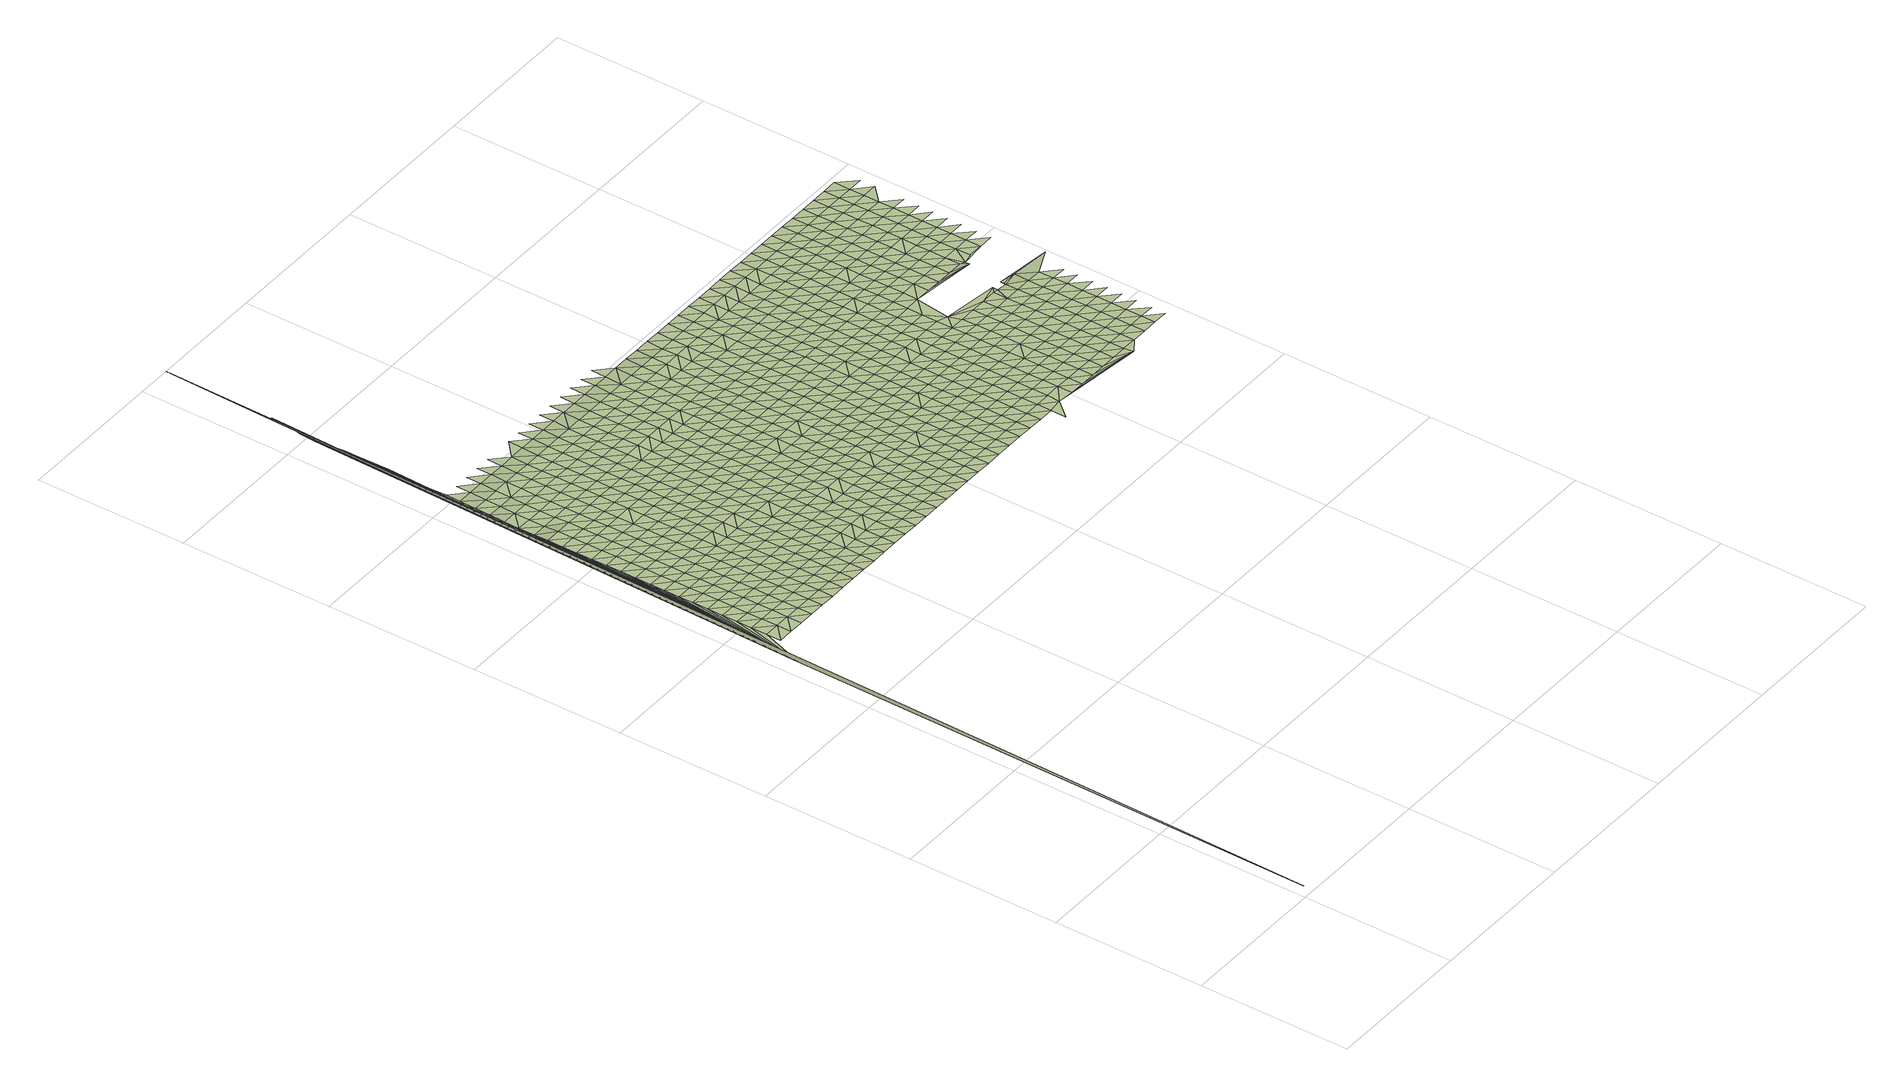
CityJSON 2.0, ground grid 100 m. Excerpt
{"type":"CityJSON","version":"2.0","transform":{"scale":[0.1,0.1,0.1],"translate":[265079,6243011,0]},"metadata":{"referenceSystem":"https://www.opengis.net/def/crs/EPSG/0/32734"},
"CityObjects":{
"terrain1":{"type":"TINRelief","geometry":[{"type":"CompositeSurface","lod":"1","boundaries":[[[0,1,2]],[[3,4,2]],[[4,5,2]],[[5,6,2]],[[6,7,2]],[[8,9,3]],[[7,10,2]],[[4,3,9]],[[8,11,9]],[[10,12,2]],[[12,13,2]],[[4,14,5]],[[14,4,9]],[[13,15,2]],[[6,5,16]],[[15,17,2]],[[16,5,14]],[[11,18,9]],[[17,19,2]],[[20,7,6]],[[14,9,18]],[[11,21,18]],[[20,6,16]],[[19,22,2]],[[23,10,7]],[[22,24,2]],[[14,25,16]],[[20,23,7]],[[25,14,18]],[[26,2,24]],[[12,10,27]],[[28,20,16]],[[26,29,2]],[[23,27,10]],[[30,18,21]],[[28,16,25]],[[13,12,31]],[[32,2,29]],[[23,20,33]],[[27,31,12]],[[18,34,25]],[[35,2,32]],[[28,33,20]],[[36,15,13]],[[34,18,30]],[[37,27,23]],[[38,2,35]],[[31,36,13]],[[28,25,39]],[[33,37,23]],[[17,15,40]],[[39,25,34]],[[41,2,38]],[[42,31,27]],[[36,40,15]],[[33,28,43]],[[44,2,41]],[[37,42,27]],[[45,19,17]],[[34,30,46]],[[28,39,43]],[[31,47,36]],[[40,45,17]],[[48,2,44]],[[33,49,37]],[[42,47,31]],[[34,50,39]],[[51,22,19]],[[33,43,49]],[[52,2,48]],[[53,40,36]],[[50,34,46]],[[45,51,19]],[[42,37,54]],[[36,47,53]],[[55,2,52]],[[24,22,56]],[[39,57,43]],[[54,37,49]],[[45,40,58]],[[57,39,50]],[[51,56,22]],[[59,2,55]],[[47,42,60]],[[53,58,40]],[[61,26,24]],[[49,43,62]],[[63,2,59]],[[60,42,54]],[[50,46,64]],[[65,51,45]],[[56,61,24]],[[43,57,62]],[[66,53,47]],[[58,65,45]],[[67,2,63]],[[49,68,54]],[[69,29,26]],[[66,47,60]],[[50,70,57]],[[71,56,51]],[[72,2,67]],[[49,62,68]],[[61,69,26]],[[73,58,53]],[[70,50,64]],[[65,71,51]],[[32,29,74]],[[60,54,75]],[[76,2,72]],[[66,73,53]],[[61,56,77]],[[57,78,62]],[[75,54,68]],[[69,74,29]],[[65,58,79]],[[78,57,70]],[[71,77,56]],[[80,2,76]],[[81,35,32]],[[66,60,82]],[[73,79,58]],[[68,62,83]],[[84,69,61]],[[74,81,32]],[[85,2,80]],[[82,60,75]],[[70,64,86]],[[87,71,65]],[[77,84,61]],[[83,62,78]],[[88,38,35]],[[89,73,66]],[[79,87,65]],[[90,2,85]],[[75,68,91]],[[92,74,69]],[[81,88,35]],[[89,66,82]],[[78,70,93]],[[77,71,94]],[[95,2,90]],[[91,68,83]],[[84,92,69]],[[79,73,96]],[[86,93,70]],[[87,94,71]],[[41,38,97]],[[81,74,98]],[[75,99,82]],[[88,100,38]],[[101,2,95]],[[89,96,73]],[[102,84,77]],[[78,103,83]],[[99,75,91]],[[92,98,74]],[[87,79,104]],[[44,41,97]],[[105,2,101]],[[38,100,97]],[[93,103,78]],[[94,102,77]],[[106,88,81]],[[89,82,107]],[[96,104,79]],[[91,83,108]],[[109,92,84]],[[98,106,81]],[[110,2,105]],[[107,82,99]],[[44,111,48]],[[112,93,86]],[[113,94,87]],[[102,109,84]],[[103,108,83]],[[114,100,88]],[[96,89,115]],[[104,113,87]],[[111,44,97]],[[99,91,116]],[[98,92,117]],[[106,114,88]],[[115,89,107]],[[118,103,93]],[[119,52,48]],[[102,94,120]],[[108,116,91]],[[109,117,92]],[[121,104,96]],[[100,122,97]],[[112,118,93]],[[48,111,119]],[[113,120,94]],[[123,106,98]],[[99,124,107]],[[114,122,100]],[[121,96,115]],[[125,109,102]],[[108,103,126]],[[127,55,52]],[[116,124,99]],[[117,123,98]],[[113,104,128]],[[129,111,97]],[[118,126,103]],[[120,125,102]],[[119,127,52]],[[130,114,106]],[[115,107,131]],[[104,121,128]],[[122,129,97]],[[132,116,108]],[[133,117,109]],[[123,130,106]],[[124,131,107]],[[119,111,134]],[[135,118,112]],[[113,136,120]],[[125,133,109]],[[126,132,108]],[[122,114,137]],[[121,115,138]],[[128,136,113]],[[129,134,111]],[[139,124,116]],[[123,117,140]],[[130,137,114]],[[131,138,115]],[[141,126,118]],[[125,120,142]],[[143,127,119]],[[132,139,116]],[[133,140,117]],[[144,129,122]],[[135,141,118]],[[134,143,119]],[[136,142,120]],[[128,121,145]],[[146,130,123]],[[131,124,147]],[[137,144,122]],[[138,148,121]],[[133,125,149]],[[132,126,150]],[[151,127,152]],[[139,147,124]],[[140,146,123]],[[136,128,145]],[[153,134,129]],[[121,148,145]],[[142,149,125]],[[141,150,126]],[[143,152,127]],[[154,137,130]],[[155,138,131]],[[144,153,129]],[[156,139,132]],[[146,154,130]],[[147,155,131]],[[136,157,142]],[[158,141,135]],[[140,133,159]],[[149,160,133]],[[150,156,132]],[[144,137,161]],[[143,134,162]],[[163,148,138]],[[157,136,145]],[[153,164,134]],[[165,147,139]],[[146,140,159]],[[154,161,137]],[[133,160,159]],[[155,163,138]],[[166,150,141]],[[149,142,167]],[[152,143,162]],[[134,164,162]],[[156,165,139]],[[168,153,144]],[[158,166,141]],[[167,142,157]],[[145,148,169]],[[154,146,170]],[[155,147,171]],[[161,168,144]],[[163,172,148]],[[160,149,173]],[[156,150,174]],[[152,175,176]],[[170,146,159]],[[165,171,147]],[[157,145,169]],[[177,164,153]],[[148,172,169]],[[166,174,150]],[[149,167,173]],[[162,175,152]],[[178,161,154]],[[179,163,155]],[[168,177,153]],[[160,180,159]],[[181,165,156]],[[170,178,154]],[[171,179,155]],[[164,182,162]],[[166,158,183]],[[157,184,167]],[[180,160,173]],[[174,181,156]],[[185,168,161]],[[186,172,163]],[[184,157,169]],[[177,182,164]],[[187,171,165]],[[188,170,159]],[[178,185,161]],[[179,186,163]],[[174,166,189]],[[173,167,190]],[[191,175,162]],[[181,187,165]],[[188,159,180]],[[168,192,177]],[[183,189,166]],[[182,191,162]],[[190,167,184]],[[169,172,193]],[[194,178,170]],[[179,171,195]],[[185,192,168]],[[186,196,172]],[[180,173,197]],[[198,175,199]],[[187,195,171]],[[188,194,170]],[[184,169,193]],[[182,177,200]],[[181,174,201]],[[172,196,193]],[[189,202,174]],[[197,173,190]],[[191,199,175]],[[203,185,178]],[[204,186,179]],[[192,200,177]],[[187,181,201]],[[180,205,188]],[[194,203,178]],[[174,202,201]],[[195,204,179]],[[191,182,206]],[[189,183,207]],[[184,208,190]],[[205,180,197]],[[192,185,209]],[[210,196,186]],[[200,206,182]],[[208,184,193]],[[187,211,195]],[[194,188,212]],[[185,203,209]],[[204,210,186]],[[202,189,213]],[[197,190,214]],[[215,199,191]],[[201,211,187]],[[212,188,205]],[[200,192,216]],[[196,217,193]],[[207,213,189]],[[206,215,191]],[[214,190,208]],[[203,194,218]],[[204,195,219]],[[209,216,192]],[[210,217,196]],[[205,197,220]],[[221,222,199]],[[211,219,195]],[[218,194,212]],[[223,208,193]],[[200,224,206]],[[201,202,225]],[[213,226,202]],[[220,197,214]],[[215,221,199]],[[203,227,209]],[[210,204,228]],[[217,223,193]],[[216,224,200]],[[211,201,225]],[[205,229,212]],[[227,203,218]],[[202,226,225]],[[219,228,204]],[[215,206,230]],[[213,207,231]],[[214,208,232]],[[229,205,220]],[[216,209,233]],[[223,232,208]],[[224,230,206]],[[217,210,234]],[[211,235,219]],[[218,212,236]],[[233,209,227]],[[228,237,210]],[[226,213,238]],[[221,215,239]],[[240,220,214]],[[235,211,225]],[[236,212,229]],[[223,217,234]],[[224,216,241]],[[231,238,213]],[[230,239,215]],[[210,237,234]],[[232,240,214]],[[218,242,227]],[[228,219,243]],[[241,216,233]],[[244,229,220]],[[243,219,235]],[[242,218,236]],[[223,245,232]],[[224,246,230]],[[225,226,247]],[[238,248,226]],[[240,244,220]],[[239,249,221]],[[233,227,250]],[[237,228,251]],[[245,223,234]],[[246,224,241]],[[235,225,247]],[[236,229,252]],[[250,227,242]],[[226,248,247]],[[253,221,249]],[[228,243,251]],[[239,230,254]],[[238,231,255]],[[256,240,232]],[[244,252,229]],[[241,233,257]],[[237,258,234]],[[245,256,232]],[[230,246,254]],[[243,235,259]],[[260,242,236]],[[257,233,250]],[[237,251,258]],[[248,238,261]],[[262,244,240]],[[249,239,263]],[[247,259,235]],[[252,260,236]],[[245,234,264]],[[241,265,246]],[[238,255,261]],[[263,239,254]],[[256,262,240]],[[266,250,242]],[[243,267,251]],[[265,241,257]],[[264,234,258]],[[252,244,268]],[[248,269,247]],[[249,270,253]],[[259,267,243]],[[260,266,242]],[[271,256,245]],[[254,246,272]],[[262,268,244]],[[269,248,261]],[[249,263,270]],[[257,250,273]],[[258,251,274]],[[271,245,264]],[[272,246,265]],[[275,259,247]],[[260,252,276]],[[266,273,250]],[[267,274,251]],[[254,277,263]],[[262,256,278]],[[279,261,255]],[[268,276,252]],[[275,247,269]],[[280,265,257]],[[264,258,281]],[[271,278,256]],[[277,254,272]],[[267,259,282]],[[283,266,260]],[[273,280,257]],[[274,281,258]],[[284,269,261]],[[268,262,285]],[[270,263,286]],[[275,282,259]],[[276,283,260]],[[287,271,264]],[[288,272,265]],[[279,284,261]],[[263,277,286]],[[262,278,285]],[[289,273,266]],[[280,288,265]],[[281,287,264]],[[276,268,290]],[[275,269,291]],[[292,270,293]],[[267,294,274]],[[283,289,266]],[[282,295,267]],[[296,278,271]],[[277,272,297]],[[284,291,269]],[[285,290,268]],[[293,270,286]],[[281,274,294]],[[287,296,271]],[[288,297,272]],[[267,295,294]],[[273,298,280]],[[276,299,283]],[[300,282,275]],[[289,301,273]],[[302,286,277]],[[284,279,303]],[[278,304,285]],[[290,299,276]],[[291,300,275]],[[288,280,298]],[[281,305,287]],[[273,301,298]],[[296,304,278]],[[297,302,277]],[[306,295,282]],[[289,283,307]],[[305,281,294]],[[284,308,291]],[[309,290,285]],[[293,286,310]],[[300,306,282]],[[299,307,283]],[[296,287,311]],[[288,312,297]],[[308,284,303]],[[302,310,286]],[[304,309,285]],[[301,289,313]],[[298,312,288]],[[311,287,305]],[[314,299,290]],[[300,291,315]],[[316,293,317]],[[294,295,318]],[[306,319,295]],[[307,313,289]],[[304,296,320]],[[302,297,321]],[[315,291,308]],[[309,314,290]],[[310,317,293]],[[305,294,318]],[[320,296,311]],[[312,321,297]],[[295,319,318]],[[301,322,298]],[[306,300,323]],[[307,299,324]],[[313,325,301]],[[310,302,326]],[[308,303,327]],[[304,328,309]],[[314,324,299]],[[323,300,315]],[[312,298,322]],[[311,305,329]],[[301,325,322]],[[321,326,302]],[[304,320,328]],[[306,330,319]],[[331,313,307]],[[318,329,305]],[[315,308,332]],[[314,309,333]],[[306,323,330]],[[324,331,307]],[[312,334,321]],[[311,335,320]],[[317,310,336]],[[332,308,327]],[[326,337,310]],[[309,328,333]],[[338,325,313]],[[339,318,319]],[[334,312,322]],[[329,335,311]],[[324,314,340]],[[315,341,323]],[[342,317,336]],[[310,337,336]],[[319,330,339]],[[331,338,313]],[[328,320,343]],[[326,321,344]],[[341,315,332]],[[333,340,314]],[[329,318,345]],[[335,343,320]],[[344,321,334]],[[325,346,322]],[[330,323,347]],[[324,348,331]],[[338,349,325]],[[339,345,318]],[[337,326,350]],[[351,332,327]],[[328,352,333]],[[340,348,324]],[[347,323,341]],[[334,322,346]],[[329,353,335]],[[325,349,346]],[[343,352,328]],[[350,326,344]],[[330,354,339]],[[338,331,355]],[[345,353,329]],[[341,332,356]],[[337,357,336]],[[340,333,358]],[[354,330,347]],[[348,355,331]],[[343,335,359]],[[334,360,344]],[[351,356,332]],[[357,337,350]],[[352,358,333]],[[349,338,361]],[[345,339,362]],[[360,334,346]],[[353,359,335]],[[348,340,363]],[[347,341,364]],[[365,336,366]],[[362,339,354]],[[355,361,338]],[[352,343,367]],[[350,344,368]],[[356,364,341]],[[358,363,340]],[[366,336,357]],[[353,345,369]],[[359,367,343]],[[368,344,360]],[[346,349,370]],[[371,354,347]],[[348,372,355]],[[361,373,349]],[[369,345,362]],[[357,350,374]],[[356,351,375]],[[363,372,348]],[[364,371,347]],[[360,346,370]],[[358,352,376]],[[353,377,359]],[[349,373,370]],[[367,378,352]],[[374,350,368]],[[379,362,354]],[[361,355,380]],[[377,353,369]],[[356,381,364]],[[363,358,376]],[[357,382,366]],[[352,378,376]],[[371,379,354]],[[372,380,355]],[[367,359,383]],[[368,360,384]],[[381,356,375]],[[357,374,382]],[[373,361,385]],[[384,360,370]],[[383,359,377]],[[363,386,372]],[[371,364,387]],[[388,366,389]],[[362,390,369]],[[379,391,362]],[[380,385,361]],[[378,367,392]],[[368,393,374]],[[386,363,376]],[[387,364,381]],[[382,389,366]],[[377,369,390]],[[392,367,383]],[[393,368,384]],[[362,391,390]],[[370,373,394]],[[379,371,395]],[[380,372,396]],[[385,397,373]],[[382,374,398]],[[378,399,376]],[[400,381,375]],[[396,372,386]],[[395,371,387]],[[384,370,394]],[[377,401,383]],[[373,397,394]],[[399,378,392]],[[374,393,398]],[[379,402,391]],[[385,380,403]],[[390,401,377]],[[404,387,381]],[[386,376,405]],[[406,389,382]],[[379,395,402]],[[403,380,396]],[[392,383,407]],[[384,408,393]],[[400,404,381]],[[406,382,398]],[[405,376,399]],[[385,409,397]],[[391,410,390]],[[394,408,384]],[[401,407,383]],[[396,386,411]],[[395,387,412]],[[413,414,389]],[[385,403,409]],[[391,402,410]],[[399,392,415]],[[398,393,416]],[[404,412,387]],[[411,386,405]],[[406,413,389]],[[417,394,397]],[[401,390,418]],[[407,415,392]],[[408,416,393]],[[396,419,403]],[[420,402,395]],[[397,409,417]],[[418,390,410]],[[398,421,406]],[[404,400,422]],[[419,396,411]],[[412,420,395]],[[408,394,423]],[[405,399,424]],[[401,425,407]],[[415,426,399]],[[416,421,398]],[[402,427,410]],[[409,403,428]],[[417,423,394]],[[425,401,418]],[[412,404,429]],[[411,405,424]],[[413,406,430]],[[399,426,424]],[[420,427,402]],[[428,403,419]],[[415,407,431]],[[408,432,416]],[[429,404,422]],[[421,430,406]],[[409,433,417]],[[434,418,410]],[[423,432,408]],[[407,425,431]],[[411,435,419]],[[436,420,412]],[[437,413,438]],[[427,434,410]],[[433,409,428]],[[426,415,439]],[[421,416,440]],[[429,436,412]],[[435,411,424]],[[430,438,413]],[[423,417,441]],[[425,418,442]],[[415,431,439]],[[432,440,416]],[[427,420,443]],[[444,428,419]],[[441,417,433]],[[434,442,418]],[[430,421,445]],[[422,446,429]],[[426,447,424]],[[435,444,419]],[[436,443,420]],[[432,423,448]],[[431,425,449]],[[440,445,421]],[[447,426,439]],[[450,433,428]],[[448,423,441]],[[442,449,425]],[[451,436,429]],[[435,424,452]],[[427,453,434]],[[443,454,427]],[[444,450,428]],[[432,455,440]],[[456,439,431]],[[438,430,457]],[[429,446,451]],[[445,458,430]],[[452,424,447]],[[441,433,459]],[[442,434,453]],[[455,432,448]],[[427,454,453]],[[449,456,431]],[[460,444,435]],[[461,443,436]],[[462,438,457]],[[430,458,457]],[[450,459,433]],[[463,447,439]],[[445,440,464]],[[451,461,436]],[[460,435,452]],[[448,441,465]],[[442,466,449]],[[456,463,439]],[[464,440,455]],[[467,454,443]],[[450,444,468]],[[459,465,441]],[[466,442,453]],[[458,445,469]],[[451,446,470]],[[452,447,471]],[[460,468,444]],[[461,467,443]],[[472,455,448]],[[456,449,473]],[[463,471,447]],[[469,445,464]],[[454,474,453]],[[459,450,475]],[[465,472,448]],[[473,449,466]],[[476,461,451]],[[458,477,457]],[[478,460,452]],[[454,467,474]],[[450,468,475]],[[463,456,479]],[[480,464,455]],[[470,476,451]],[[458,469,477]],[[471,478,452]],[[465,459,481]],[[466,453,482]],[[472,480,455]],[[479,456,473]],[[483,468,460]],[[484,467,461]],[[482,453,474]],[[475,481,459]],[[463,485,471]],[[476,484,461]],[[478,483,460]],[[486,457,477]],[[465,487,472]],[[464,488,469]],[[473,466,489]],[[463,479,485]],[[480,490,464]],[[467,491,474]],[[475,468,492]],[[481,487,465]],[[489,466,482]],[[477,469,488]],[[493,476,470]],[[478,471,494]],[[464,490,488]],[[483,492,468]],[[484,491,467]],[[480,472,495]],[[473,496,479]],[[471,485,494]],[[497,482,474]],[[498,481,475]],[[487,495,472]],[[473,489,496]],[[484,476,499]],[[483,478,500]],[[477,501,486]],[[491,497,474]],[[492,498,475]],[[485,479,502]],[[490,480,503]],[[476,493,499]],[[501,477,488]],[[500,478,494]],[[504,487,481]],[[489,482,505]],[[495,503,480]],[[479,496,502]],[[492,483,506]],[[491,484,507]],[[497,505,482]],[[498,504,481]],[[485,508,494]],[[483,500,506]],[[499,507,484]],[[501,509,486]],[[495,487,510]],[[490,511,488]],[[496,489,512]],[[508,485,502]],[[503,513,490]],[[491,514,497]],[[515,498,492]],[[504,510,487]],[[505,512,489]],[[501,488,511]],[[500,494,516]],[[493,517,499]],[[490,513,511]],[[506,515,492]],[[507,514,491]],[[518,503,495]],[[519,502,496]],[[516,494,508]],[[505,497,520]],[[521,504,498]],[[510,518,495]],[[512,519,496]],[[507,499,522]],[[523,506,500]],[[524,509,501]],[[514,520,497]],[[515,521,498]],[[525,508,502]],[[526,513,503]],[[517,522,499]],[[501,511,524]],[[523,500,516]],[[510,504,527]],[[512,505,528]],[[518,526,503]],[[519,525,502]],[[515,506,529]],[[514,507,530]],[[521,527,504]],[[520,528,505]],[[516,508,531]],[[522,530,507]],[[523,529,506]],[[524,532,509]],[[518,510,533]],[[511,513,534]],[[525,531,508]],[[526,535,513]],[[521,515,536]],[[514,537,520]],[[512,538,519]],[[527,533,510]],[[528,539,512]],[[524,511,534]],[[517,540,522]],[[541,523,516]],[[513,535,534]],[[515,529,536]],[[530,537,514]],[[542,526,518]],[[525,519,538]],[[531,541,516]],[[512,539,538]],[[528,520,543]],[[527,521,544]],[[533,542,518]],[[530,522,545]],[[546,529,523]],[[532,524,547]],[[537,543,520]],[[536,544,521]],[[525,548,531]],[[549,535,526]],[[545,522,540]],[[547,524,534]],[[541,546,523]],[[527,550,533]],[[539,528,551]],[[542,549,526]],[[538,548,525]],[[536,529,552]],[[537,530,553]],[[543,551,528]],[[544,550,527]],[[541,531,554]],[[534,535,555]],[[553,530,545]],[[546,552,529]],[[556,532,547]],[[542,533,557]],[[539,558,538]],[[548,554,531]],[[535,549,555]],[[559,543,537]],[[560,544,536]],[[550,557,533]],[[539,551,558]],[[547,534,561]],[[545,540,562]],[[546,541,563]],[[552,560,536]],[[559,537,553]],[[549,542,564]],[[548,538,565]],[[555,561,534]],[[554,563,541]],[[551,543,566]],[[567,550,544]],[[557,564,542]],[[565,538,558]],[[545,568,553]],[[547,569,556]],[[559,566,543]],[[560,567,544]],[[548,570,554]],[[552,546,571]],[[568,545,562]],[[561,569,547]],[[563,572,546]],[[555,549,573]],[[557,550,574]],[[558,551,575]],[[564,576,549]],[[570,548,565]],[[560,552,571]],[[577,559,553]],[[546,572,571]],[[566,575,551]],[[567,574,550]],[[563,554,578]],[[561,555,573]],[[573,549,576]],[[577,553,568]],[[569,579,556]],[[580,564,557]],[[581,582,562]],[[583,565,558]],[[554,570,578]],[[566,559,584]],[[560,585,567]],[[574,580,557]],[[575,583,558]],[[568,562,582]],[[561,586,569]],[[572,563,587]],[[585,560,571]],[[559,577,584]],[[588,576,564]],[[570,565,589]],[[563,578,587]],[[586,561,573]],[[566,590,575]],[[591,574,567]],[[580,588,564]],[[583,589,565]],[[577,568,592]],[[579,569,593]],[[572,594,571]],[[590,566,584]],[[585,591,567]],[[578,570,595]],[[576,596,573]],[[568,582,592]],[[593,569,586]],[[594,572,587]],[[597,580,574]],[[583,575,598]],[[588,596,576]],[[589,595,570]],[[585,571,599]],[[577,600,584]],[[598,575,590]],[[591,597,574]],[[601,587,578]],[[602,586,573]],[[592,600,577]],[[599,571,594]],[[579,593,603]],[[588,580,604]],[[589,583,605]],[[595,601,578]],[[596,602,573]],[[590,584,606]],[[607,591,585]],[[597,604,580]],[[605,583,598]],[[593,586,608]],[[609,594,587]],[[607,585,599]],[[606,584,600]],[[592,582,610]],[[596,588,611]],[[612,595,589]],[[601,609,587]],[[602,608,586]],[[598,590,613]],[[597,591,614]],[[604,611,588]],[[605,612,589]],[[592,610,600]],[[599,594,615]],[[603,593,616]],[[610,582,617]],[[606,613,590]],[[607,614,591]],[[601,595,618]],[[619,602,596]],[[608,616,593]],[[609,615,594]],[[604,597,620]],[[598,621,605]],[[611,619,596]],[[612,618,595]],[[622,607,599]],[[606,600,623]],[[598,613,621]],[[597,614,620]],[[624,608,602]],[[615,622,599]],[[623,600,610]],[[616,625,603]],[[611,604,626]],[[601,627,609]],[[605,628,612]],[[618,629,601]],[[619,624,602]],[[613,606,630]],[[631,614,607]],[[620,626,604]],[[621,628,605]],[[615,609,627]],[[610,617,632]],[[601,629,627]],[[622,631,607]],[[630,606,623]],[[611,633,619]],[[608,634,616]],[[635,618,612]],[[624,636,608]],[[613,637,621]],[[620,614,638]],[[626,633,611]],[[612,628,635]],[[623,610,639]],[[615,640,622]],[[625,616,634]],[[608,636,634]],[[613,630,637]],[[631,638,614]],[[629,618,641]],[[624,619,642]],[[639,610,632]],[[640,615,627]],[[643,626,620]],[[621,644,628]],[[633,642,619]],[[641,618,635]],[[631,622,645]],[[623,646,630]],[[638,643,620]],[[621,637,644]],[[636,624,647]],[[646,623,639]],[[645,622,640]],[[634,648,625]],[[649,633,626]],[[627,629,650]],[[628,651,635]],[[641,652,629]],[[642,647,624]],[[653,617,582]],[[638,631,654]],[[637,630,655]],[[643,649,626]],[[651,628,644]],[[639,632,656]],[[640,627,650]],[[629,652,650]],[[654,631,645]],[[655,630,646]],[[642,633,657]],[[636,658,634]],[[659,641,635]],[[647,660,636]],[[637,661,644]],[[638,662,643]],[[649,657,633]],[[659,635,651]],[[639,663,646]],[[645,640,664]],[[648,634,658]],[[636,660,658]],[[661,637,655]],[[638,654,662]],[[641,665,652]],[[666,647,642]],[[656,663,639]],[[650,664,640]],[[649,643,667]],[[651,644,668]],[[657,666,642]],[[665,641,659]],[[617,653,632]],[[645,669,654]],[[655,646,670]],[[668,644,661]],[[643,662,667]],[[671,650,652]],[[672,660,647]],[[663,670,646]],[[664,669,645]],[[673,648,658]],[[657,649,674]],[[659,651,675]],[[652,665,671]],[[666,672,647]],[[661,655,676]],[[662,654,677]],[[667,674,649]],[[675,651,668]],[[663,656,678]],[[664,650,679]],[[669,677,654]],[[670,676,655]],[[657,680,666]],[[660,681,658]],[[659,682,665]],[[672,683,660]],[[671,679,650]],[[662,684,667]],[[656,632,653]],[[674,680,657]],[[682,659,675]],[[663,685,670]],[[664,686,669]],[[673,658,681]],[[668,661,687]],[[660,683,681]],[[676,688,661]],[[677,684,662]],[[672,666,689]],[[665,690,671]],[[685,663,678]],[[679,686,664]],[[674,667,691]],[[675,668,687]],[[680,689,666]],[[661,688,687]],[[690,665,682]],[[677,669,692]],[[676,670,693]],[[684,691,667]],[[679,671,694]],[[683,672,695]],[[693,670,685]],[[686,692,669]],[[696,673,681]],[[680,674,697]],[[675,698,682]],[[694,671,690]],[[689,695,672]],[[678,656,653]],[[688,676,699]],[[684,677,700]],[[691,697,674]],[[698,675,687]],[[685,678,701]],[[686,679,702]],[[692,700,677]],[[699,676,693]],[[680,703,689]],[[681,683,704]],[[690,682,705]],[[702,679,694]],[[695,706,683]],[[688,707,687]],[[697,703,680]],[[705,682,698]],[[685,708,693]],[[696,681,704]],[[686,709,692]],[[691,684,710]],[[683,706,704]],[[707,688,699]],[[700,711,684]],[[690,712,694]],[[695,689,713]],[[708,685,701]],[[709,686,702]],[[697,691,710]],[[698,687,714]],[[703,713,689]],[[690,705,712]],[[684,711,710]],[[678,653,701]],[[700,692,715]],[[699,693,716]],[[714,687,707]],[[702,694,717]],[[706,695,718]],[[716,693,708]],[[715,692,709]],[[719,696,704]],[[697,720,703]],[[705,698,721]],[[712,722,694]],[[713,718,695]],[[702,717,709]],[[717,694,722]],[[707,699,723]],[[711,700,724]],[[720,697,710]],[[721,698,714]],[[708,701,725]],[[724,700,715]],[[723,699,716]],[[713,703,726]],[[706,727,704]],[[728,712,705]],[[718,729,706]],[[707,730,714]],[[711,731,710]],[[653,725,701]],[[726,703,720]],[[705,721,728]],[[716,708,732]],[[719,704,727]],[[706,729,727]],[[707,723,730]],[[731,711,724]],[[712,733,722]],[[718,713,734]],[[709,735,715]],[[735,709,717]],[[732,708,725]],[[720,710,736]],[[721,714,737]],[[734,713,726]],[[733,712,728]],[[722,738,717]],[[724,715,735]],[[716,739,723]],[[714,730,737]],[[736,710,731]],[[718,740,729]],[[739,716,732]],[[727,741,719]],[[726,720,742]],[[728,721,743]],[[722,733,738]],[[718,734,740]],[[725,653,744]],[[730,723,745]],[[724,746,731]],[[742,720,736]],[[743,721,737]],[[747,727,729]],[[732,725,744]],[[735,746,724]],[[745,723,739]],[[726,748,734]],[[728,749,733]],[[729,740,747]],[[730,750,737]],[[736,731,751]],[[748,726,742]],[[752,717,738]],[[749,728,743]],[[753,739,732]],[[741,727,754]],[[750,730,745]],[[746,751,731]],[[738,733,755]],[[740,734,756]],[[753,732,744]],[[754,727,747]],[[742,736,757]],[[743,737,758]],[[756,734,748]],[[755,733,749]],[[759,745,739]],[[758,737,750]],[[757,736,751]],[[740,760,747]],[[746,735,761]],[[759,739,753]],[[762,741,754]],[[749,743,763]],[[738,755,752]],[[760,740,756]],[[748,742,764]],[[750,745,765]],[[746,761,751]],[[766,742,757]],[[761,735,767]],[[763,743,758]],[[754,747,768]],[[753,744,769]],[[745,759,765]],[[717,752,770]],[[756,748,764]],[[749,771,755]],[[742,766,764]],[[768,747,760]],[[758,750,772]],[[757,751,773]],[[771,749,763]],[[759,753,774]],[[754,775,762]],[[772,750,765]],[[773,751,761]],[[752,755,776]],[[756,777,760]],[[774,753,769]],[[775,754,768]],[[766,757,778]],[[758,779,763]],[[777,756,764]],[[776,755,771]],[[761,767,780]],[[759,781,765]],[[779,758,772]],[[778,757,773]],[[768,760,782]],[[781,759,774]],[[783,762,775]],[[766,784,764]],[[771,763,785]],[[786,752,776]],[[782,760,777]],[[767,735,787]],[[772,765,788]],[[761,789,773]],[[784,766,778]],[[785,763,779]],[[775,768,790]],[[769,791,774]],[[789,761,780]],[[788,765,781]],[[786,770,752]],[[777,764,792]],[[793,776,771]],[[790,768,782]],[[779,772,794]],[[778,773,795]],[[792,764,784]],[[793,771,785]],[[776,796,786]],[[781,774,797]],[[798,783,775]],[[794,772,788]],[[795,773,789]],[[782,777,799]],[[797,774,791]],[[790,798,775]],[[800,796,776]],[[784,778,801]],[[779,802,785]],[[770,786,796]],[[799,777,792]],[[793,800,776]],[[780,767,787]],[[789,780,803]],[[788,781,804]],[[802,779,794]],[[801,778,795]],[[782,805,790]],[[804,781,797]],[[798,806,783]],[[784,807,792]],[[808,793,785]],[[782,799,805]],[[796,800,809]],[[788,810,794]],[[795,789,811]],[[784,801,807]],[[785,802,808]],[[798,790,812]],[[797,791,813]],[[811,789,803]],[[788,804,810]],[[799,792,814]],[[793,815,800]],[[812,790,805]],[[802,794,816]],[[795,817,801]],[[780,787,803]],[[792,807,814]],[[815,793,808]],[[818,819,809]],[[797,820,804]],[[806,798,821]],[[794,810,816]],[[817,795,811]],[[800,822,809]],[[805,799,823]],[[821,798,812]],[[807,801,824]],[[808,802,825]],[[823,799,814]],[[800,815,822]],[[818,809,826]],[[803,827,811]],[[810,804,828]],[[826,819,818]],[[824,801,817]],[[825,802,816]],[[805,829,812]],[[821,830,806]],[[807,831,814]],[[809,822,826]],[[808,832,815]],[[829,805,823]],[[803,787,827]],[[817,811,833]],[[810,834,816]],[[831,807,824]],[[832,808,825]],[[821,812,835]],[[827,833,811]],[[823,814,836]],[[822,815,837]],[[835,812,829]],[[825,816,838]],[[824,817,839]],[[814,831,836]],[[837,815,832]],[[830,821,840]],[[841,827,787]],[[839,817,833]],[[827,841,833]],[[826,822,842]],[[829,823,843]],[[840,821,835]],[[832,825,844]],[[843,823,836]],[[822,837,842]],[[831,824,845]],[[846,824,839]],[[829,847,835]],[[840,848,830]],[[841,849,833]],[[836,831,845]],[[850,819,826]],[[832,851,837]],[[829,843,847]],[[824,846,845]],[[839,833,849]],[[852,840,835]],[[841,853,849]],[[836,854,843]],[[842,837,855]],[[835,847,852]],[[846,839,856]],[[854,836,845]],[[853,841,857]],[[848,840,858]],[[856,839,849]],[[826,842,850]],[[847,843,859]],[[852,858,840]],[[846,860,845]],[[843,854,859]],[[857,849,853]],[[860,846,856]],[[852,847,861]],[[858,862,848]],[[854,845,863]],[[859,861,847]],[[849,864,856]],[[863,845,860]],[[865,858,852]],[[849,857,864]],[[854,866,859]],[[861,865,852]],[[867,860,856]],[[863,866,854]],[[868,862,858]],[[864,867,856]],[[861,859,869]],[[865,868,858]],[[870,863,860]],[[866,869,859]],[[864,857,871]],[[867,870,860]],[[861,872,865]],[[868,873,862]],[[863,874,866]],[[869,872,861]],[[875,867,864]],[[870,874,863]],[[868,865,876]],[[877,869,866]],[[872,876,865]],[[870,867,878]],[[874,877,866]],[[873,868,879]],[[880,872,869]],[[876,879,868]],[[874,870,881]],[[877,880,869]],[[876,872,882]],[[879,883,873]],[[874,884,877]],[[880,882,872]],[[885,879,876]],[[880,877,886]],[[882,885,876]],[[887,883,879]],[[882,880,888]],[[885,887,879]],[[887,889,883]],[[882,890,885]],[[887,885,890]],[[887,891,889]]]}]}
},
"vertices":[
[206,7980,32],[1,10,82],[92,3550,28],[192,3840,30],[192,3945,30],[192,4045,30],[192,4145,30],[192,4245,30],[192,3745,30],[292,3840,30],[192,4350,28],[292,3745,30],[192,4445,26],[192,4545,25],[292,3945,30],[192,4640,25],[292,4045,30],[192,4745,25],[392,3840,30],[192,4845,26],[292,4145,30],[392,3745,30],[192,4945,24],[292,4245,30],[192,5045,23],[392,3945,30],[192,5150,23],[292,4350,29],[392,4045,30],[192,5245,22],[493,3745,30],[292,4445,27],[192,5345,23],[392,4145,30],[493,3840,30],[192,5440,18],[292,4545,26],[392,4245,30],[192,5545,17],[493,3945,30],[292,4640,25],[192,5645,17],[392,4350,29],[493,4045,30],[192,5745,23],[292,4745,25],[593,3745,30],[392,4445,27],[192,5845,24],[493,4145,30],[593,3840,30],[292,4845,25],[192,5950,29],[392,4545,26],[493,4245,30],[192,6045,30],[292,4945,25],[593,3945,30],[392,4640,25],[192,6145,27],[493,4350,29],[292,5045,23],[593,4045,30],[192,6240,24],[693,3745,30],[392,4745,25],[493,4445,27],[192,6345,27],[593,4145,30],[292,5150,23],[693,3840,30],[392,4845,25],[192,6445,35],[493,4545,27],[292,5245,22],[593,4245,30],[192,6545,35],[392,4945,25],[693,3945,30],[493,4640,25],[192,6645,33],[292,5345,23],[593,4350,30],[693,4045,30],[392,5045,24],[192,6750,32],[793,3745,30],[493,4745,25],[292,5440,18],[593,4445,28],[192,6845,19],[693,4145,29],[392,5150,23],[793,3840,30],[493,4845,24],[192,6945,6],[593,4545,27],[292,5645,17],[392,5245,22],[693,4245,30],[292,5545,17],[192,7040,15],[493,4945,25],[793,3945,30],[593,4640,26],[192,7145,35],[392,5345,23],[693,4350,29],[793,4045,29],[493,5045,25],[192,7245,39],[292,5745,23],[893,3745,30],[593,4745,26],[392,5440,19],[693,4445,28],[793,4145,29],[493,5150,23],[893,3840,30],[292,5845,24],[593,4845,24],[693,4545,27],[392,5545,18],[493,5245,22],[793,4245,29],[593,4945,24],[893,3945,30],[292,5950,29],[693,4640,26],[392,5645,18],[493,5345,23],[793,4350,29],[893,4045,29],[593,5045,24],[392,5745,23],[993,3745,30],[693,4745,26],[493,5440,20],[793,4445,28],[893,4145,29],[593,5150,23],[993,3840,30],[693,4845,25],[392,5845,24],[493,5545,20],[793,4640,27],[593,5245,22],[893,4245,29],[793,4545,27],[693,4945,24],[993,3945,30],[292,6045,30],[392,5950,29],[493,5645,20],[593,5345,23],[893,4350,29],[993,4045,30],[793,4745,27],[1093,3745,30],[693,5150,22],[693,5045,24],[593,5440,24],[493,5845,24],[893,4445,28],[493,5745,23],[993,4145,30],[1093,3840,30],[793,4845,26],[593,5545,23],[893,4640,27],[693,5245,22],[993,4245,29],[893,4545,27],[793,4945,24],[1093,3945,30],[493,5950,29],[392,6045,31],[593,5645,23],[693,5345,23],[993,4350,29],[793,5045,24],[1093,4045,30],[593,5745,23],[1193,3745,30],[893,4745,27],[693,5440,25],[993,4445,28],[1093,4145,30],[793,5150,22],[1193,3840,30],[893,4845,26],[593,5845,24],[693,5545,24],[993,4640,27],[793,5245,22],[1093,4245,29],[993,4545,28],[893,4945,25],[493,6045,31],[593,5950,29],[693,5645,24],[1193,4045,30],[1193,3945,30],[793,5345,23],[1093,4350,29],[893,5045,23],[693,5745,23],[1294,3745,30],[993,4745,27],[793,5440,24],[1093,4445,28],[1193,4145,30],[893,5150,23],[1294,3840,30],[993,4845,26],[693,5845,24],[793,5545,23],[1093,4545,28],[893,5245,23],[1193,4245,30],[993,4945,25],[693,5950,29],[593,6045,32],[1093,4640,27],[793,5645,23],[1294,4045,30],[1294,3945,30],[893,5345,24],[1193,4350,30],[993,5045,23],[793,5745,23],[1394,3745,30],[1093,4745,27],[893,5440,24],[1193,4545,28],[1294,4145,30],[993,5150,24],[1193,4445,29],[1394,3840,30],[793,5845,24],[1093,4845,27],[893,5545,23],[993,5245,23],[1294,4245,30],[1093,4945,26],[1193,4640,28],[893,5645,23],[1394,4045,31],[1394,3945,31],[793,5950,30],[993,5345,25],[1294,4350,30],[1093,5045,24],[793,6045,33],[893,5745,23],[1494,3745,31],[1193,4745,28],[993,5440,25],[1294,4445,29],[1394,4145,30],[1093,5150,24],[1494,3840,31],[1193,4845,28],[893,5845,24],[1294,4545,28],[993,5545,24],[1093,5245,25],[1394,4245,30],[1193,4945,26],[1494,3945,31],[893,5950,31],[1294,4640,28],[993,5645,24],[1093,5345,25],[1394,4350,30],[1494,4045,31],[1193,5045,24],[993,5745,24],[1294,4745,28],[1594,3745,31],[1093,5440,25],[1394,4445,29],[1494,4145,31],[1193,5150,24],[1594,3840,31],[1294,4845,28],[993,5845,25],[1394,4545,28],[1093,5545,24],[1193,5245,25],[1294,4945,26],[1594,3945,31],[893,6045,33],[993,5950,31],[1494,4350,29],[1494,4245,30],[1394,4640,29],[1093,5645,24],[1193,5440,25],[1294,5045,24],[1594,4045,31],[1193,5345,25],[1093,5745,24],[1694,3745,31],[1394,4745,29],[1494,4445,29],[1594,4145,31],[1294,5150,23],[1694,3840,31],[1394,4845,29],[1093,5845,25],[1494,4545,28],[1193,5545,24],[1294,5245,25],[1394,4945,27],[1694,3945,31],[993,6045,34],[1093,5950,32],[1594,4350,29],[1594,4245,31],[1494,4640,28],[1193,5645,24],[1294,5440,25],[1694,4045,31],[1394,5045,25],[1294,5345,26],[1193,5745,24],[1794,3745,30],[1494,4745,28],[1594,4445,29],[1694,4145,31],[1394,5150,24],[1794,3840,30],[1494,4845,29],[1294,5545,24],[1594,4545,28],[1193,5950,32],[1193,5845,25],[1394,5245,27],[1694,4245,31],[1494,4945,27],[1794,3945,30],[1093,6045,35],[1594,4640,28],[1294,5645,24],[1694,4350,30],[1394,5440,25],[1794,4045,30],[1494,5045,25],[1394,5345,27],[1294,5745,24],[1894,3745,30],[1594,4745,28],[1694,4445,29],[1794,4145,31],[1494,5150,25],[1894,3840,30],[1294,5845,25],[1594,4845,29],[1694,4545,28],[1394,5545,24],[1494,5245,28],[1794,4245,31],[1594,4945,27],[1894,3945,30],[1193,6045,35],[1294,5950,33],[1694,4640,28],[1394,5645,24],[1794,4350,30],[1494,5440,25],[1894,4045,30],[1594,5045,25],[1494,5345,27],[1394,5745,25],[1995,3745,30],[1694,4845,29],[1794,4445,29],[1694,4745,28],[1894,4145,30],[1594,5150,26],[1995,3840,30],[1394,5845,25],[1794,4545,28],[1494,5545,24],[1594,5245,28],[1694,4945,27],[1995,3945,30],[1294,6045,35],[1394,5950,33],[1894,4350,29],[1894,4245,30],[1794,4640,28],[1494,5645,24],[1594,5440,24],[1995,4045,30],[1694,5045,25],[1594,5345,26],[1494,5745,25],[1794,4745,28],[2095,3745,30],[1894,4445,28],[1995,4145,30],[1694,5150,26],[2095,3840,30],[1794,4845,29],[1494,5845,25],[1894,4545,28],[1594,5545,24],[1694,5245,28],[1995,4245,30],[1794,4945,27],[2095,3945,30],[1494,5950,32],[1394,6045,35],[1894,4640,27],[1594,5645,24],[1694,5345,26],[1995,4350,28],[1794,5045,26],[2095,4045,31],[1594,5745,25],[2195,3745,30],[1694,5440,24],[1894,4845,28],[1995,4445,28],[1894,4745,27],[2095,4145,30],[1794,5150,27],[2195,3840,30],[1594,5845,26],[1995,4545,27],[1694,5545,24],[1794,5245,27],[2095,4245,29],[1894,4945,28],[2195,3945,30],[1494,6045,34],[1594,5950,32],[1995,4640,27],[1694,5645,24],[1794,5345,26],[2095,4350,28],[2195,4045,31],[1894,5045,26],[1694,5745,25],[2295,3745,30],[1995,4745,27],[1794,5440,24],[2095,4445,27],[1894,5150,28],[2295,3840,30],[1995,4845,28],[2195,4245,29],[2195,4145,30],[1794,5545,25],[2095,4545,26],[1694,5950,32],[1694,5845,26],[1894,5245,27],[1995,4945,28],[2295,3945,31],[1594,6045,34],[2095,4640,26],[1794,5645,25],[1894,5345,25],[2195,4350,28],[2295,4045,30],[1995,5045,27],[1794,5745,25],[2395,3745,31],[2095,4745,26],[1894,5440,24],[2195,4445,27],[2295,4145,30],[1995,5150,28],[2395,3840,31],[1794,5845,27],[2095,4845,27],[2195,4545,26],[1894,5545,25],[1995,5245,27],[2295,4245,29],[2095,4945,28],[2395,3945,31],[2195,4640,26],[1794,5950,32],[1995,5345,25],[1894,5745,25],[2295,4350,27],[1894,5645,25],[2395,4045,30],[2095,5045,27],[2495,3745,31],[2195,4745,26],[1995,5440,24],[2295,4445,27],[2395,4145,30],[2095,5150,28],[2495,3840,31],[2195,4845,27],[1894,5845,27],[2295,4545,26],[1995,5545,25],[2095,5245,27],[2395,4245,29],[2195,4945,28],[2495,3945,30],[2295,4640,26],[1894,5950,32],[2095,5345,25],[1995,5745,26],[2395,4350,26],[1995,5645,25],[2495,4045,30],[2195,5045,27],[2295,4745,26],[2595,3745,30],[2095,5440,24],[2395,4445,26],[2495,4145,30],[2195,5150,28],[2595,3840,30],[2295,4845,27],[1995,5845,27],[2395,4545,26],[2095,5545,25],[2195,5245,27],[2495,4245,29],[2295,4945,28],[2595,3945,30],[2395,4640,26],[1995,5950,30],[2195,5345,25],[2095,5745,26],[2095,5645,25],[2295,5045,28],[2595,4045,30],[2495,4445,26],[2495,4350,26],[2695,3745,28],[2395,4745,26],[2195,5440,24],[2595,4145,30],[2295,5150,29],[2695,3840,28],[2395,4845,26],[2095,5845,27],[2495,4545,26],[2195,5545,25],[2295,5245,27],[2595,4245,29],[2395,4945,28],[2695,3945,28],[2495,4640,25],[2195,5645,25],[2095,5950,30],[2295,5345,25],[2595,4350,26],[2695,4045,29],[2395,5045,29],[2195,5745,26],[2796,3745,28],[2495,4745,25],[2295,5440,25],[2595,4445,26],[2695,4145,29],[2395,5150,29],[2796,3840,28],[2195,5845,28],[2595,4545,26],[2495,4945,27],[2495,4845,26],[2295,5645,25],[2395,5245,27],[2695,4245,27],[2295,5545,25],[2796,3945,28],[2595,4640,25],[2195,5950,30],[2395,5345,25],[2796,3645,28],[2890,3754,29],[2695,4350,26],[2796,4045,28],[2495,5045,29],[2295,5745,26],[2595,4745,25],[2395,5440,25],[2695,4445,26],[2796,4145,28],[2495,5150,29],[2896,3840,29],[2295,5845,29],[2595,4845,26],[2695,4545,26],[2395,5545,26],[2495,5245,27],[2796,4245,27],[2595,4945,27],[2896,3945,28],[2695,4640,26],[2395,5645,26],[2295,5950,29],[2495,5345,25],[2796,4350,26],[2896,4045,28],[2595,5045,29],[2395,5745,26],[2695,4745,26],[2996,3840,29],[2495,5440,25],[2796,4445,25],[2896,4145,28],[2595,5150,29],[2695,4845,25],[2395,5845,29],[2996,3745,29],[2796,4545,25],[2495,5545,26],[2595,5245,27],[2896,4245,27],[2695,4945,27],[2996,3945,28],[2495,5645,26],[2395,5950,28],[2595,5345,25],[2796,4745,25],[2896,4350,26],[2796,4640,25],[2996,4045,28],[2695,5045,28],[3096,3745,29],[2595,5440,25],[2495,5845,29],[2896,4445,25],[2495,5745,26],[2996,4145,28],[2695,5150,28],[3096,3840,29],[2796,4845,24],[2896,4545,26],[2595,5545,27],[2695,5245,27],[2996,4245,26],[2796,4945,26],[3096,3945,28],[2595,5645,27],[2495,5950,27],[2695,5345,25],[2896,4745,25],[2996,4350,25],[2896,4640,25],[3507,3685,29],[2796,5045,27],[3096,4045,28],[3196,3745,28],[2695,5440,26],[2595,5845,28],[2996,4445,26],[2595,5745,26],[3096,4145,28],[2796,5150,28],[3196,3840,28],[2896,4845,23],[2996,4545,26],[2695,5545,27],[2796,5245,27],[3096,4245,26],[2896,4945,25],[3196,3945,27],[2996,4640,24],[2695,5645,27],[2595,5950,27],[2796,5345,25],[3096,4350,25],[3196,4045,28],[2896,5045,26],[3296,3745,28],[2996,4745,24],[2796,5440,26],[2695,5845,28],[3096,4445,26],[2695,5745,26],[2896,5150,28],[3296,3840,28],[2996,4845,23],[3196,4245,26],[3196,4145,27],[2796,5545,27],[3096,4545,26],[2896,5245,26],[2996,4945,25],[3296,3945,27],[3096,4640,24],[2796,5645,27],[2695,5950,27],[2896,5345,26],[3196,4350,26],[3296,4045,27],[2996,5045,26],[3396,3745,28],[3096,4745,24],[2896,5440,27],[2796,5845,29],[3196,4445,26],[2796,5745,26],[3296,4145,26],[3396,3840,28],[3096,4845,23],[2996,5245,26],[2996,5150,28],[3196,4545,26],[2896,5545,27],[3296,4245,26],[3096,4945,25],[3396,3945,27],[3165,4719,24],[2896,5645,27],[2796,5950,28],[2996,5345,26],[3296,4350,27],[3196,4640,23],[3396,4045,26],[3096,5045,27],[3496,3745,27],[2996,5440,27],[2896,5845,28],[3296,4445,27],[2896,5745,28],[3396,4145,26],[3096,5150,28],[3496,3840,27],[3296,4545,26],[2996,5545,27],[3195,4949,25],[3096,5245,26],[3396,4245,27],[3296,4640,25],[3496,3945,26],[2996,5645,27],[2896,5950,27],[3096,5345,26],[3396,4350,27],[3597,3745,27],[3496,4045,25],[3196,5045,27],[2996,5745,28],[3096,5440,27],[3396,4445,27],[3496,4145,26],[3196,5150,28],[3396,4640,25],[3597,3840,27],[2996,5845,28],[3396,4545,25],[3096,5545,27],[3196,5245,26],[3496,4245,27],[3597,3945,26],[3096,5645,27],[3296,5045,27],[2996,5950,27],[3496,4350,27],[3196,5440,27],[3597,4045,25],[3196,5345,26],[3296,4945,26],[3096,5745,28],[3697,3745,27],[3533,4673,23],[3496,4445,27],[3597,4145,27],[3296,5150,27],[3697,3840,27],[3096,5845,28],[3496,4545,25],[3196,5545,27],[3296,5245,26],[3597,4245,27],[3396,4945,26],[3697,3945,26],[3196,5645,27],[3096,5950,27],[3296,5345,26],[3597,4350,27],[3496,4640,23],[3625,4895,31],[3697,4045,26],[3396,5045,27],[3196,5745,28],[3797,3745,27],[3296,5440,27],[3597,4445,27],[3697,4145,28],[3396,5150,26],[3529,4635,23],[3797,3840,27],[3196,5845,27],[3296,5545,28],[3597,4545,24],[3396,5245,26],[3697,4245,27],[3496,4945,26],[3797,3945,26],[3296,5645,28],[3196,5950,27],[3396,5345,26],[3697,4350,27],[3593,4627,26],[3797,4045,27],[3496,5045,28],[3296,5745,28],[3897,3745,26],[3396,5440,27],[3697,4445,26],[3797,4145,29],[3496,5150,26],[3597,4640,26],[3597,4662,26],[3897,3840,26],[3296,5845,27],[3697,4545,25],[3396,5545,28],[3496,5245,25],[3797,4245,27],[3697,4640,30],[3597,4945,26],[3897,3945,26],[3396,5645,28],[3296,5950,26],[3496,5345,26],[3797,4350,28],[3597,5045,26],[3897,4045,28],[3396,5745,28],[3496,5440,27],[3797,4445,27],[3897,4145,29],[3597,5150,26],[3396,5845,27],[3629,4929,26],[3797,4545,25],[3496,5545,28],[3897,4245,27],[3597,5345,27],[3597,5245,25],[3496,5645,28],[3396,5950,26],[3697,5045,26],[3962,4616,31],[3897,4350,27],[3496,5745,28],[3697,4945,26],[3597,5440,28],[3897,4445,25],[3697,5150,26],[3797,4945,25],[3496,5845,27],[3597,5545,29],[3697,5245,26],[3597,5645,29],[3496,5950,26],[3697,5345,27],[3797,5045,25],[3597,5745,29],[3697,5440,28],[3797,5150,25],[3597,5845,27],[3697,5545,28],[3797,5245,26],[3897,4945,25],[3697,5645,28],[3597,5950,26],[3797,5345,27],[3897,5045,25],[3697,5745,28],[3797,5440,27],[3897,5150,25],[3697,5845,27],[3797,5545,28],[3897,5245,26],[3797,5645,28],[3697,5950,26],[3897,5345,27],[3797,5745,28],[3897,5440,27],[3797,5845,27],[3897,5545,28],[3797,5950,27],[3897,5745,28],[3897,5845,27]
]}
